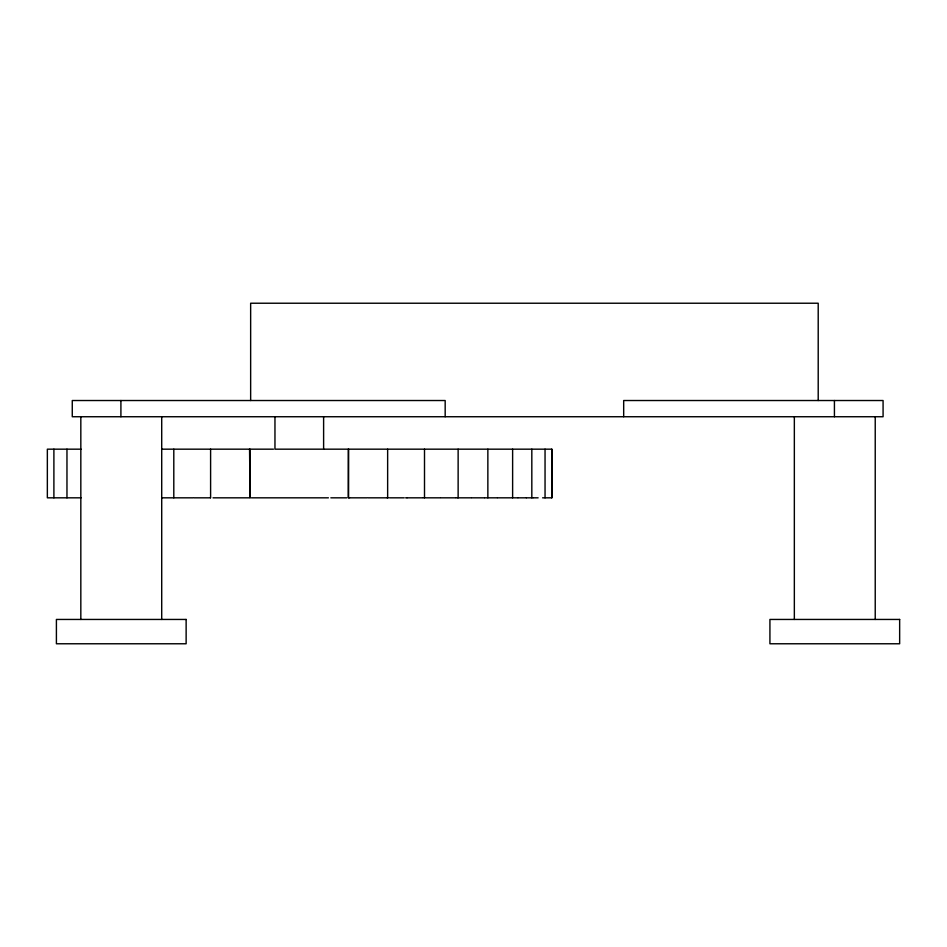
<?xml version="1.0" encoding="UTF-8"?>
<svg xmlns="http://www.w3.org/2000/svg" width="947" height="947" viewBox="0 0 947 947"><rect width="100%" height="100%" fill="white"/><g stroke="black" fill="none" stroke-linecap="round" stroke-linejoin="round"><path stroke-width="1.42" d="M81.063 449.174L47.35 449.174L47.35 497.826L81.063 497.826M162.067 449.174L273.482 449.174M324.43 449.174L551.876 449.174L551.876 497.826L542.595 497.826M162.067 497.826L193.141 497.826M194.076 497.826L210.447 497.826M213.051 497.826L248.99 497.826M250.115 497.826L249.558 449.174M251.381 497.826L328.408 497.826M330.846 497.826L346.791 497.826M349.514 497.826L348.579 497.826L348.638 449.174M349.715 497.826L367.128 497.826M368.087 497.826L386.625 497.826M387.157 497.826L388.53 497.826M389.619 497.826L404.251 497.826M405.6 497.826L406.926 497.826M407.127 497.826L422.705 497.826M423.333 497.826L424.611 497.826M425.499 497.826L440.201 497.826M440.935 497.826L455.543 497.826M456.134 497.826L457.271 497.826M457.815 497.826L470.979 497.826M471.594 497.826L484.237 497.826M484.663 497.826L497.068 497.826M497.554 497.826L517.76 497.826M518.127 497.826L526.201 497.826M526.449 497.826L532.924 497.826M533.374 497.826L538.133 497.826M875.229 416.739L875.229 619.445M834.425 400.522L834.425 416.739M818.208 400.522L818.208 303.229L250.647 303.229L250.647 400.522M794.344 416.739L794.344 619.445M623.682 416.739L623.682 400.522L883.078 400.522L883.078 416.739L72.268 416.739L72.268 400.522L445.173 400.522L445.173 416.739M551.746 449.174L551.746 497.826M545.046 449.174L545.046 497.826M531.823 449.174L531.823 497.826M512.623 449.174L512.623 497.826M487.859 449.174L487.859 497.826M458.135 449.174L458.135 497.826M424.505 449.174L424.505 497.826M387.643 449.174L387.643 497.826M348.283 449.174L348.283 497.826M323.614 416.739L323.614 449.174L274.961 449.174L274.961 416.739M249.961 449.174L249.961 497.826M210.601 449.174L210.601 497.826M173.798 449.174L173.798 497.826M161.712 416.739L161.712 619.445M120.908 400.522L120.908 416.739M80.826 416.739L80.826 619.445M66.965 449.174L66.965 497.826M53.896 449.174L53.896 497.826M186.133 619.445L56.406 619.445L56.406 643.771L186.133 643.771L186.133 619.445M899.65 619.445L769.923 619.445L769.923 643.771L899.65 643.771L899.65 619.445"/></g></svg>
